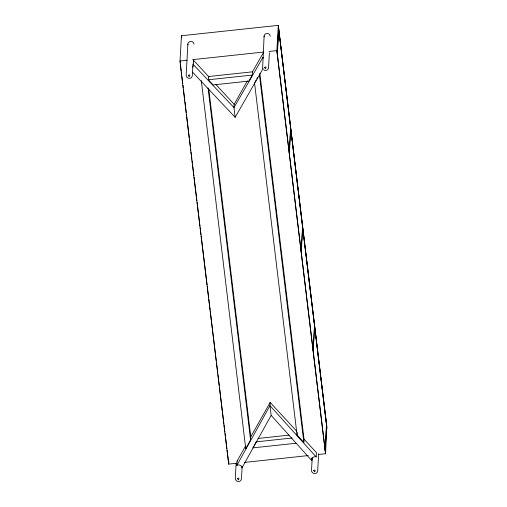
<?xml version="1.0" encoding="UTF-8"?>
<svg xmlns="http://www.w3.org/2000/svg" width="507" height="507" viewBox="0 0 507 507"><rect width="100%" height="100%" fill="white"/><g stroke="black" fill="none" stroke-linecap="round" stroke-linejoin="round"><path stroke-width="0.76" d="M187.882 44.895C187.146 40.737 193.801 40.072 194.035 44.236M264.115 36.916C263.374 32.759 270.035 32.093 270.263 36.257M263.253 52.937L252.391 71.95M187.888 44.039L186.17 74.681C185.347 78.699 191.957 79.986 192.318 75.733L192.977 63.945M192.584 67.146A3.41 3.276 3.2 0 0 193.3 64.738L193.471 60.156L208.998 77.007M208.377 79.77L208.554 76.532L252.467 71.823L252.283 75.061L248.893 81.082L213.117 84.922L208.377 79.77L252.283 75.061M247.346 80.905L234.152 104.328L233.974 107.566L235.147 117.301L263.196 68.394M228.86 461.75L228.727 464.12L236.604 463.271M236.148 462.929L235.318 477.86C234.488 481.878 241.098 483.158 241.459 478.906L242.162 466.339M296.728 431.248L270.161 402.4L269.978 405.638L271.156 415.379L241.997 467.847A3.41 3.276 3.2 0 0 240.724 465.648L239.963 465.204A3.41 3.276 3.2 0 0 237.352 465.153L236.845 465.426L237.086 461.104L245.546 446.084M264.115 36.06L262.607 68.388M208.808 89.365L250.775 436.8L250.597 440.038L245.749 448.644L245.825 447.345M269.382 52.823L268.545 67.754C268.368 70.067 265.351 71.386 263.608 69.789M277.215 53.596L278.628 28.329M277.348 54.255L278.73 29.533L290.606 127.891L289.224 152.613M289.339 153.545L290.72 128.822L302.546 226.711L301.164 251.434M301.278 252.366L302.66 227.643L314.486 325.532L313.104 350.255M259.844 73.414L304.029 439.17L303.845 442.408L297.07 435.05L297.216 432.458M313.212 351.186L314.6 326.464L326.476 424.822L325.095 449.544M271.156 415.379L311.78 460.622L311.938 457.745M312.204 458.094L311.545 469.881C310.715 473.899 317.331 475.179 317.686 470.933L318.656 453.645M311.78 460.622L311.71 460.362A3.41 3.276 3.2 0 1 312.42 457.954L313.06 457.358A3.41 3.276 3.2 0 1 315.595 456.756L316.153 456.908L316.393 452.593L304.168 439.322M325.196 450.748L326.603 425.481M228.461 461.883L228.727 464.12L180.334 64.719L180.036 61.011L181.449 35.744L278.273 25.35L326.8 426.076L325.551 453.727L318.466 454.487M254.907 82.235L256.022 80.252M256.77 78.927L257.512 77.609M250.775 436.8L270.161 402.4M236.845 465.426L269.978 405.638L316.153 456.908M253.975 445.875L252.841 447.877L295.968 443.251M254.729 444.538L256.238 441.857L292.013 438.016M237.086 461.104L237.593 460.838M187.121 60.251L180.036 61.011L180.213 62.5M192.628 59.655L263.475 52.056M268.989 51.461L276.86 50.618L278.292 25.35L326.964 428.459M257.974 438.454L289.079 435.114M244.475 462.428L308.237 455.584M192.521 72.14L235.147 117.301M215.957 84.568L234.152 104.328M193.23 64.478L233.974 107.566L263.013 57.253A3.41 3.276 3.2 0 0 263.228 58.083M193.471 60.156L193.541 60.415A3.41 3.276 3.2 0 1 193.528 61.271M181.74 37.055L181.449 35.744L181.715 37.981M259.375 74.301L303.845 442.408M254.533 82.901L297.07 435.05M208.054 87.888L250.597 440.038M201.285 80.531L245.749 448.644M180.397 63.99L181.246 71.069M181.436 72.64L181.721 74.998M181.912 76.57L182.767 83.649M182.957 85.22L183.242 87.584M183.433 89.156L184.763 100.164M184.954 101.736L186.284 112.75M186.475 114.322L189.326 137.91M189.517 139.488L190.372 146.561M190.562 148.139L190.841 150.497M191.031 152.068L191.887 159.147M192.077 160.719L192.362 163.077M192.552 164.655L193.883 175.663M194.073 177.235L195.404 188.243M195.594 189.821L196.925 200.829M197.115 202.401L198.446 213.409M198.636 214.987L199.492 222.06M199.682 223.638L199.967 225.995M200.157 227.567L201.006 234.646M201.197 236.218L207.09 284.978M207.281 286.55L208.611 297.558M208.802 299.13L210.132 310.145M210.323 311.716L216.21 360.477M216.4 362.049L217.731 373.057M217.921 374.629L219.252 385.643M219.442 387.215L223.809 423.389M223.999 424.961L224.855 432.04M225.045 433.612L225.33 435.969M225.52 437.547L226.851 448.556M227.041 450.127L228.372 461.136M188.338 75.53C189.814 78.953 190.676 72.767 188.338 75.53M237.485 478.709C238.955 482.132 239.817 475.94 237.485 478.709M264.572 67.551C266.042 70.974 266.904 64.788 264.572 67.551M313.713 470.73C315.183 474.153 316.045 467.967 313.713 470.73M325.551 453.727L276.86 50.618L325.551 453.727"/></g></svg>
